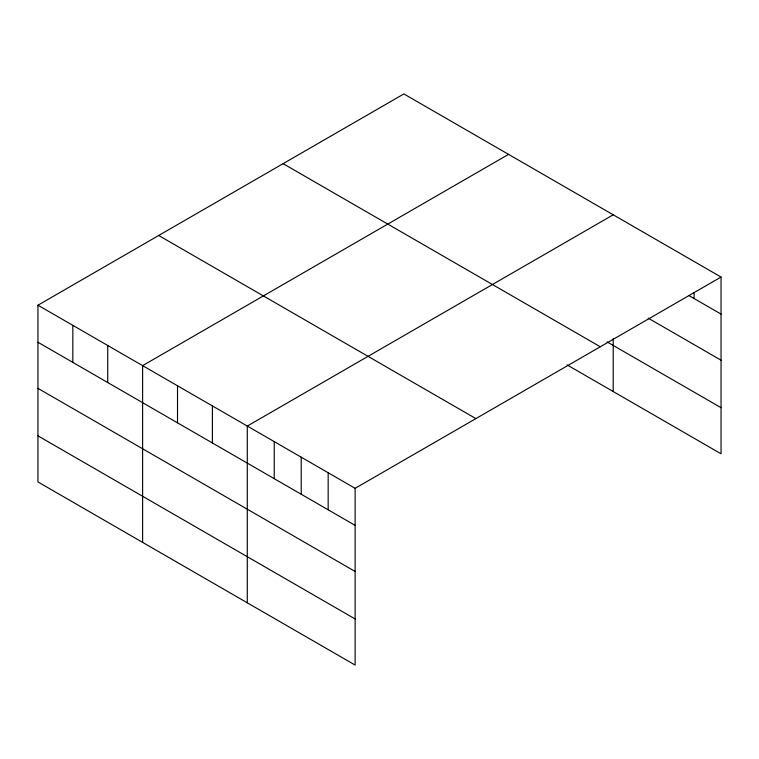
<?xml version="1.0" encoding="UTF-8"?>
<svg xmlns="http://www.w3.org/2000/svg" width="759" height="759" viewBox="0 0 759 759"><rect width="100%" height="100%" fill="white"/><g stroke="black" fill="none" stroke-linecap="round" stroke-linejoin="round"><path stroke-width="1.14" d="M721.05 277.054L355.127 488.322L355.127 665.064L37.95 481.946L37.95 305.203L403.873 93.936L721.05 277.054L721.05 453.797L567.03 364.87M508.539 154.371L142.616 365.639L142.616 542.372M613.215 214.797L247.282 426.065L247.282 602.798M689.096 295.659L721.05 314.103M648.158 318.116L721.05 360.202M607.058 341.882L721.05 407.697M283.116 163.659L600.293 346.778M158.707 235.489L475.884 418.607M37.95 305.203L355.127 488.322M37.95 342.252L355.127 525.37M37.95 388.352L355.127 571.47M37.95 435.846L355.127 618.964M694.087 292.746L694.087 298.543M613.215 338.656L613.215 391.53M328.163 472.762L328.163 509.801M301.209 457.193L301.209 494.242M274.246 441.624L274.246 478.673M212.397 405.923L212.397 442.962M177.511 385.781L177.511 422.82M107.731 345.487L107.731 382.536M72.836 325.345L72.836 362.394"/></g></svg>
